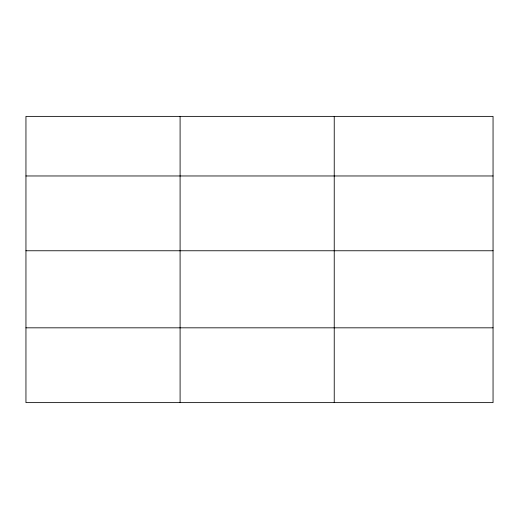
<?xml version="1.0" encoding="UTF-8"?>
<svg xmlns="http://www.w3.org/2000/svg" width="519" height="519" viewBox="0 0 519 519"><rect width="100%" height="100%" fill="white"/><g stroke="black" fill="none" stroke-linecap="round" stroke-linejoin="round"><path stroke-width="0.78" d="M493.05 250.761L493.05 116.379L25.95 116.379L25.95 402.621L493.05 402.621L493.05 250.761L25.95 250.761M25.95 175.967L493.05 175.967M25.95 327.826L493.05 327.826M334.236 116.379L334.236 402.621M180.093 116.379L180.093 402.621"/></g></svg>
